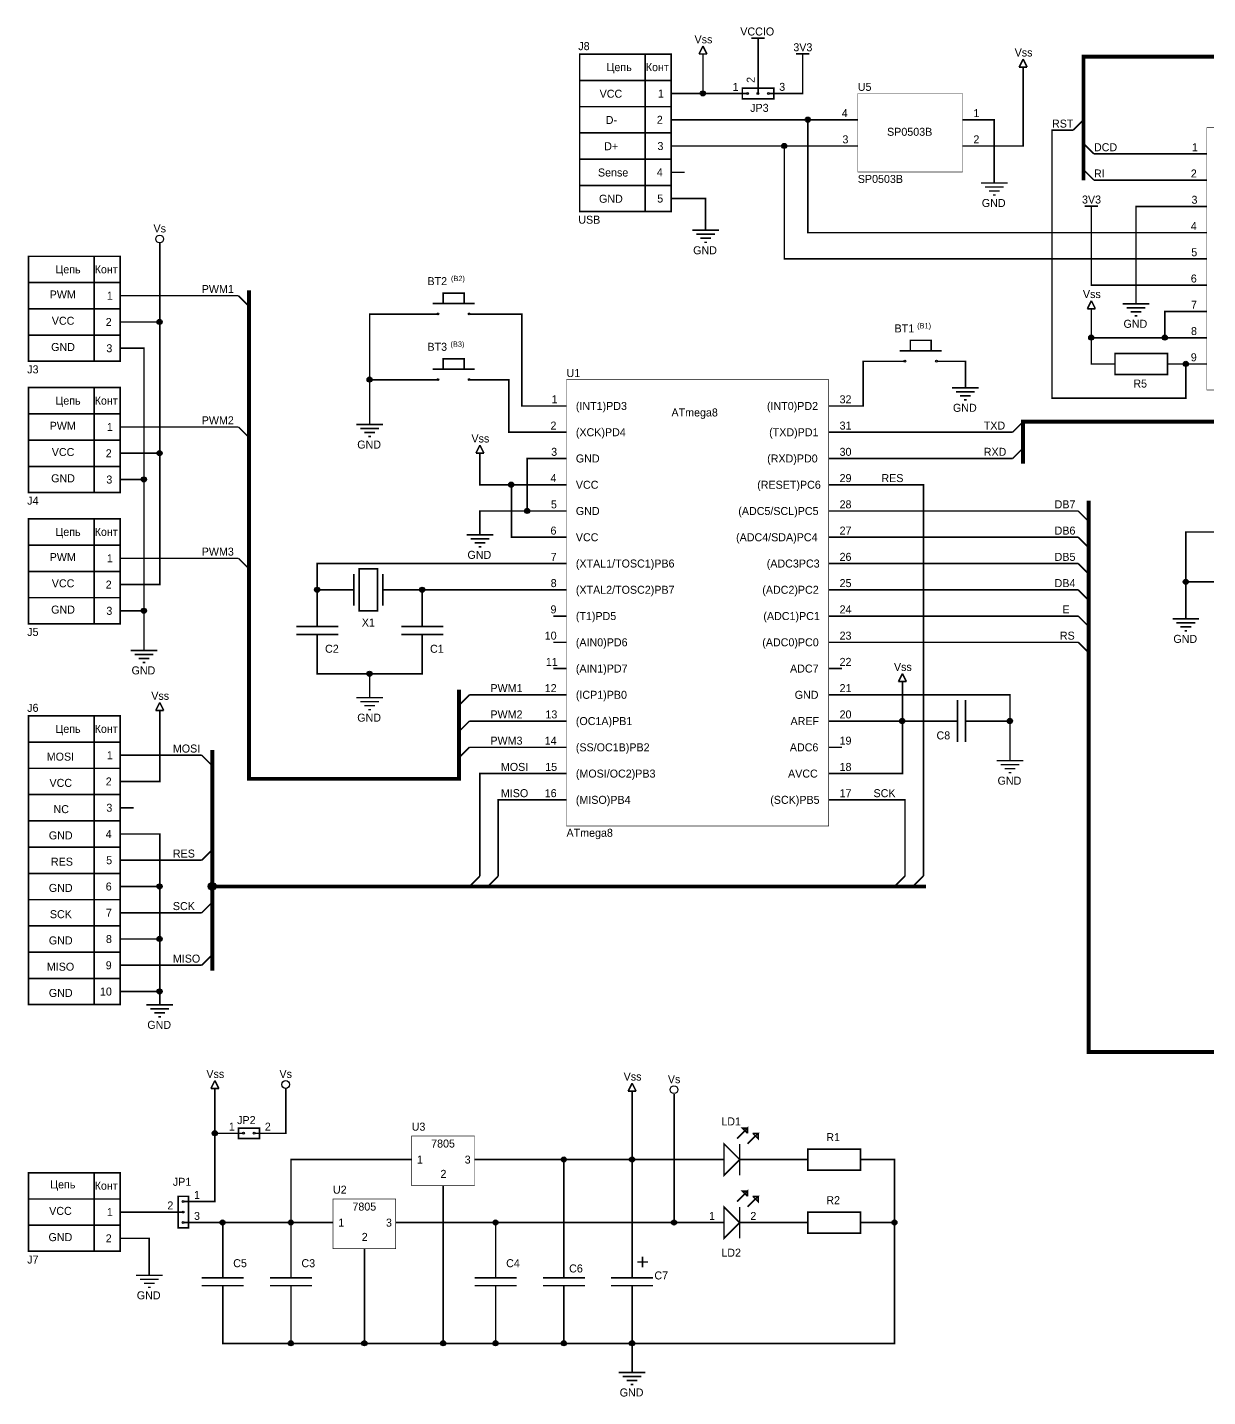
# Model space of a CAD drawing. Header units: millimetres. Extents: x 34 to 395, y 21 to 286.
# Drawn here: x 33.8 to 258.7, y 21.4 to 282.1 of the extents above; entities that cross this region are included whole.
import ezdxf

# ---------------------------------------------------------------- set-up
doc = ezdxf.new("R2010")
doc.units = ezdxf.units.MM
doc.layers.add('Sheet', color=255, linetype='Continuous')

msp = doc.modelspace()

# ---------------------------------------------------------------- linework, layer by layer
at = {"layer": 'Sheet'}
for points, const_width in [([(171.73, 280.04), (174.27, 280.04)], 0.3), ([(173, 277.5), (173, 280.04)], 0.3), ([(139, 277), (156.46, 277), (156.46, 247.04), (139, 247.04), (139, 277)], 0.3), ([(151.5, 277), (151.5, 247)], 0.3), ([(162.5, 278.54), (161.74, 277.02)], 0.3), ([(161.74, 277.02), (163.26, 277.02)], 0.3), ([(162.5, 278.54), (163.26, 277.02)], 0.3), ([(162.5, 276), (162.5, 277.02)], 0.3), ([(173, 277.5), (173, 273), (173, 273)], 0.3), ([(180.23, 277.04), (182.77, 277.04)], 0.3), ([(181.5, 274.5), (181.5, 277.04)], 0.3), ([(308.5, 276.5), (235, 276.5), (235, 253)], 0.749), ([(159, 269.5), (162.5, 269.5), (162.5, 276)], 0.3), ([(178.5, 269.5), (181.5, 269.5), (181.5, 274.5)], 0.3), ([(223.5, 276.04), (222.74, 274.52)], 0.3), ([(222.74, 274.52), (224.26, 274.52)], 0.3), ([(223.5, 276.04), (224.26, 274.52)], 0.3), ([(223.5, 273.5), (223.5, 274.52)], 0.3), ([(156.5, 272), (139, 272)], 0.3), ([(173, 269.5), (173, 273)], 0.3), ([(214.5, 259.5), (223.5, 259.5), (223.5, 273.5)], 0.3), ([(156.5, 269.5), (159, 269.5)], 0.3), ([(167.5, 269.5), (162.5, 269.5)], 0.3), ([(171, 269.5), (167.5, 269.5)], 0.3), ([(170, 269.5), (170, 270.5), (176, 270.5), (176, 268.5), (170, 268.5), (170, 269.5)], 0.3), ([(175, 269.5), (178.5, 269.5)], 0.3), ([(192, 269.5), (211.96, 269.5), (211.96, 254.54), (192, 254.54), (192, 269.5)], 0.0991), ([(156.5, 267), (139, 267)], 0.3), ([(156.5, 264.5), (159, 264.5)], 0.3), ([(159, 264.5), (182.5, 264.5), (189.5, 264.5), (189.5, 264.5)], 0.3), ([(182.5, 264.5), (182.5, 243), (256, 243)], 0.3), ([(192, 264.5), (189.5, 264.5)], 0.3), ([(212, 264.5), (214.5, 264.5)], 0.3), ([(214.5, 264.5), (218, 264.5), (218, 255)], 0.3), ([(233, 262.5), (235, 264.5)], 0.3), ([(156.5, 262), (139, 262)], 0.3), ([(233, 262.5), (233, 262.5), (229, 262.5), (229, 211.5), (254.5, 211.5), (254.5, 218)], 0.3), ([(258.5, 263), (290.96, 263), (290.96, 213.04), (258.5, 213.04), (258.5, 263)], 0.0991), ([(156.5, 259.5), (159, 259.5)], 0.3), ([(189.5, 259.5), (178, 259.5), (159, 259.5), (159, 259.5)], 0.3), ([(178, 259.5), (178, 238), (256, 238), (256, 238)], 0.3), ([(192, 259.5), (189.5, 259.5)], 0.3), ([(212, 259.5), (214.5, 259.5)], 0.3), ([(235, 260), (237, 258)], 0.3), ([(237, 258), (256, 258), (256, 258)], 0.3), ([(258.5, 258), (256, 258)], 0.3), ([(156.5, 257), (139, 257)], 0.3), ([(156.5, 254.5), (159, 254.5)], 0.3), ([(218, 255), (218, 252.46)], 0.3), ([(235, 255), (237, 253)], 0.3), ([(256, 253), (237, 253), (237, 253)], 0.3), ([(258.5, 253), (256, 253)], 0.3), ([(156.5, 252), (139, 252)], 0.3), ([(215.46, 252.46), (220.54, 252.46)], 0.3), ([(216.22, 251.7), (219.78, 251.7)], 0.3), ([(216.98, 250.94), (219.02, 250.94)], 0.3), ([(217.75, 250.17), (218.25, 250.17)], 0.3), ([(156.5, 249.5), (159, 249.5)], 0.3), ([(159, 249.5), (163, 249.5), (163, 246)], 0.3), ([(235.23, 248.04), (237.77, 248.04)], 0.3), ([(236.5, 245.5), (236.5, 248.04)], 0.3), ([(245, 232), (245, 248), (245, 248), (256, 248)], 0.3), ([(258.5, 248), (256, 248)], 0.3), ([(163, 246), (163, 243.46)], 0.3), ([(236.5, 245.5), (236.5, 233), (256, 233), (256, 233)], 0.3), ([(160.46, 243.46), (165.54, 243.46)], 0.3), ([(161.22, 242.7), (164.78, 242.7)], 0.3), ([(258.5, 243), (256, 243)], 0.3), ([(59, 240), (59, 241.02)], 0.3), ([(59, 240), (59, 226)], 0.3), ([(161.98, 241.94), (164.02, 241.94)], 0.3), ([(162.75, 241.17), (163.25, 241.17)], 0.3), ([(34, 238.5), (51.46, 238.5), (51.46, 218.54), (34, 218.54), (34, 238.5)], 0.3), ([(46.5, 238.5), (46.5, 218.5)], 0.3), ([(258.5, 238), (256, 238)], 0.3), ([(51.5, 233.5), (34, 233.5)], 0.3), ([(116, 156), (116, 139), (76, 139), (76, 232)], 0.749), ([(245, 232), (245, 229.46)], 0.3), ([(258.5, 233), (256, 233)], 0.3), ([(51.5, 231), (54, 231)], 0.3), ([(74, 231), (74, 231), (54, 231)], 0.3), ([(74, 231), (76, 229)], 0.3), ([(111, 229.5), (119, 229.5)], 0.3), ([(113, 229.5), (113, 231.5), (117, 231.5), (117, 229.5)], 0.3), ([(236.5, 230.04), (235.74, 228.52)], 0.3), ([(236.5, 230.04), (237.26, 228.52)], 0.3), ([(242.46, 229.46), (247.54, 229.46)], 0.3), ([(51.5, 228.5), (34, 228.5)], 0.3), ([(109, 227.5), (99, 227.5), (99, 215), (99, 209)], 0.3), ([(112, 227.5), (109, 227.5)], 0.3), ([(118, 227.5), (121, 227.5)], 0.3), ([(134, 210), (128, 210), (128, 227.5), (121, 227.5)], 0.3), ([(235.74, 228.52), (237.26, 228.52)], 0.3), ([(236.5, 227.5), (236.5, 228.52)], 0.3), ([(236.5, 227.5), (236.5, 223), (236.5, 218), (238.5, 218)], 0.3), ([(243.22, 228.7), (246.78, 228.7)], 0.3), ([(243.98, 227.94), (246.02, 227.94)], 0.3), ([(244.75, 227.17), (245.25, 227.17)], 0.3), ([(256, 223), (250.5, 223), (250.5, 228), (256, 228)], 0.3), ([(258.5, 228), (256, 228)], 0.3), ([(51.5, 226), (54, 226)], 0.3), ([(54, 226), (59, 226), (59, 201)], 0.3), ([(51.5, 223.5), (34, 223.5)], 0.3), ([(202, 220.5), (202, 222.5), (206, 222.5), (206, 220.5)], 0.3), ([(250.5, 223), (236.5, 223), (236.5, 223)], 0.3), ([(258.5, 223), (256, 223)], 0.3), ([(51.5, 221), (54, 221)], 0.3), ([(54, 221), (56, 221), (56, 196), (54, 196)], 0.3), ([(113, 217), (113, 219), (117, 219), (117, 217)], 0.3), ([(200, 220.5), (208, 220.5)], 0.3), ([(241, 216), (241, 220), (251, 220), (251, 216), (241, 216)], 0.3), ([(111, 217), (119, 217)], 0.3), ([(189, 210), (193, 210), (193, 210), (193, 218.5), (198, 218.5)], 0.3), ([(201, 218.5), (198, 218.5)], 0.3), ([(207, 218.5), (210, 218.5)], 0.3), ([(210, 218.5), (212.5, 218.5), (212.5, 216)], 0.3), ([(241, 218), (238.5, 218)], 0.3), ([(251, 218), (253.5, 218)], 0.3), ([(253.5, 218), (254.5, 218), (256, 218), (256, 218)], 0.3), ([(258.5, 218), (256, 218)], 0.3), ([(109, 215), (99, 215)], 0.3), ([(112, 215), (109, 215)], 0.3), ([(118, 215), (121, 215)], 0.3), ([(134, 205), (125.5, 205), (125.5, 215), (121, 215)], 0.3), ([(136.5, 215), (186.46, 215), (186.46, 130.04), (136.5, 130.04), (136.5, 215)], 0.0991), ([(212.5, 216), (212.5, 213.46)], 0.3), ([(34, 213.5), (51.46, 213.5), (51.46, 193.54), (34, 193.54), (34, 213.5)], 0.3), ([(46.5, 213.5), (46.5, 193.5)], 0.3), ([(209.96, 213.46), (215.04, 213.46)], 0.3), ([(210.72, 212.7), (214.28, 212.7)], 0.3), ([(211.48, 211.94), (213.52, 211.94)], 0.3), ([(212.25, 211.17), (212.75, 211.17)], 0.3), ([(51.5, 208.5), (34, 208.5)], 0.3), ([(99, 209), (99, 206.46)], 0.3), ([(136.5, 210), (134, 210)], 0.3), ([(186.5, 210), (189, 210)], 0.3), ([(51.5, 206), (54, 206)], 0.3), ([(54, 206), (74, 206), (74, 206)], 0.3), ([(74, 206), (76, 204)], 0.3), ([(96.46, 206.46), (101.54, 206.46)], 0.3), ([(221.5, 205), (223.5, 207)], 0.3), ([(308.5, 207), (223.5, 207), (223.5, 199)], 0.749), ([(51.5, 203.5), (34, 203.5)], 0.3), ([(97.22, 205.7), (100.78, 205.7)], 0.3), ([(97.98, 204.94), (100.02, 204.94)], 0.3), ([(98.75, 204.17), (99.25, 204.17)], 0.3), ([(136.5, 205), (134, 205)], 0.3), ([(186.5, 205), (189, 205)], 0.3), ([(189, 205), (221.5, 205), (221.5, 205)], 0.3), ([(51.5, 201), (54, 201)], 0.3), ([(54, 176), (59, 176), (59, 201), (54, 201)], 0.3), ([(120, 202.54), (119.24, 201.02)], 0.3), ([(119.24, 201.02), (120.76, 201.02)], 0.3), ([(120, 202.54), (120.76, 201.02)], 0.3), ([(120, 200), (120, 201.02)], 0.3), ([(221.5, 200), (223.5, 202)], 0.3), ([(51.5, 198.5), (34, 198.5)], 0.3), ([(120, 200), (120, 195), (126, 195)], 0.3), ([(134, 200), (129, 200), (129, 190), (134, 190)], 0.3), ([(136.5, 200), (134, 200)], 0.3), ([(186.5, 200), (189, 200)], 0.3), ([(189, 200), (221.5, 200), (221.5, 200)], 0.3), ([(51.5, 196), (54, 196)], 0.3), ([(54, 171), (56, 171), (56, 196)], 0.3), ([(134, 185), (126, 185), (126, 195), (134, 195)], 0.3), ([(136.5, 195), (134, 195)], 0.3), ([(186.5, 195), (189, 195)], 0.3), ([(204.5, 120.5), (204.5, 120.5), (204.5, 195), (204.5, 195), (189, 195)], 0.3), ([(343, 139.5), (343, 139.5), (343, 107), (343, 107), (343, 87), (343, 87), (236, 87), (236, 192)], 0.749), ([(34, 188.5), (51.46, 188.5), (51.46, 168.54), (34, 168.54), (34, 188.5)], 0.3), ([(46.5, 188.5), (46.5, 168.5)], 0.3), ([(120, 188), (120, 190), (129, 190)], 0.3), ([(120, 188), (120, 185.46)], 0.3), ([(136.5, 190), (134, 190)], 0.3), ([(186.5, 190), (189, 190)], 0.3), ([(234, 190), (234, 190), (189, 190)], 0.3), ([(234, 190), (236, 188)], 0.3), ([(117.46, 185.46), (122.54, 185.46)], 0.3), ([(136.5, 185), (134, 185)], 0.3), ([(186.5, 185), (189, 185)], 0.3), ([(189, 185), (234, 185), (234, 185)], 0.3), ([(234, 185), (236, 183)], 0.3), ([(261.5, 176.5), (254.5, 176.5), (254.5, 186), (270, 186)], 0.3), ([(51.5, 183.5), (34, 183.5)], 0.3), ([(118.22, 184.7), (121.78, 184.7)], 0.3), ([(118.98, 183.94), (121.02, 183.94)], 0.3), ([(119.75, 183.17), (120.25, 183.17)], 0.3), ([(51.5, 181), (54, 181)], 0.3), ([(54, 181), (68, 181), (68, 181), (74, 181), (74, 181)], 0.3), ([(74, 181), (76, 179)], 0.3), ([(134, 180), (89, 180), (89, 175), (93.5, 175)], 0.3), ([(136.5, 180), (134, 180)], 0.3), ([(186.5, 180), (189, 180)], 0.3), ([(189, 180), (234, 180), (234, 180)], 0.3), ([(234, 180), (236, 178)], 0.3), ([(51.5, 178.5), (34, 178.5)], 0.3), ([(96, 175), (96, 178), (96, 172)], 0.3), ([(97, 179), (97, 171), (100.5, 171), (100.5, 179), (97, 179)], 0.3), ([(101.5, 178), (101.5, 172)], 0.3), ([(51.5, 176), (54, 176)], 0.3), ([(89, 171), (89, 175)], 0.3), ([(96, 175), (93.5, 175)], 0.3), ([(101.5, 175), (104, 175)], 0.3), ([(104, 175), (109, 175), (134, 175)], 0.3), ([(109, 171), (109, 175)], 0.3), ([(136.5, 175), (134, 175)], 0.3), ([(186.5, 175), (189, 175)], 0.3), ([(234, 175), (234, 175), (189, 175)], 0.3), ([(234, 175), (236, 173)], 0.3), ([(254.5, 172), (254.5, 176.5)], 0.3), ([(51.5, 173.5), (34, 173.5)], 0.3), ([(254.5, 172), (254.5, 169.46)], 0.3), ([(51.5, 171), (54, 171)], 0.3), ([(56, 166), (56, 171)], 0.3), ([(89, 168), (89, 171)], 0.3), ([(109, 168), (109, 171)], 0.3), ([(136.5, 170), (134, 170)], 0.3), ([(186.5, 170), (189, 170)], 0.3), ([(189, 170), (234, 170), (234, 170)], 0.3), ([(234, 170), (236, 168)], 0.3), ([(251.96, 169.46), (257.04, 169.46)], 0.3), ([(93, 168), (85, 168)], 0.3), ([(89, 168), (89, 168.5)], 0.3), ([(113, 168), (105, 168)], 0.3), ([(109, 168), (109, 168.5)], 0.3), ([(252.72, 168.7), (256.28, 168.7)], 0.3), ([(253.48, 167.94), (255.52, 167.94)], 0.3), ([(254.25, 167.17), (254.75, 167.17)], 0.3), ([(56, 166), (56, 163.46)], 0.3), ([(85, 166.5), (93, 166.5)], 0.3), ([(89, 166.5), (89, 163.5)], 0.3), ([(105, 166.5), (113, 166.5)], 0.3), ([(109, 166.5), (109, 163.5)], 0.3), ([(136.5, 165), (134, 165)], 0.3), ([(186.5, 165), (189, 165)], 0.3), ([(189, 165), (234, 165), (234, 165)], 0.3), ([(234, 165), (236, 163)], 0.3), ([(53.46, 163.46), (58.54, 163.46)], 0.3), ([(54.22, 162.7), (57.78, 162.7)], 0.3), ([(54.98, 161.94), (57.02, 161.94)], 0.3), ([(89, 163.5), (89, 159), (99, 159), (109, 159), (109, 163.5)], 0.3), ([(55.75, 161.17), (56.25, 161.17)], 0.3), ([(99, 157), (99, 159)], 0.3), ([(136.5, 160), (134, 160)], 0.3), ([(186.5, 160), (189, 160)], 0.3), ([(200.5, 159.04), (199.74, 157.52)], 0.3), ([(200.5, 159.04), (201.26, 157.52)], 0.3), ([(99, 157), (99, 154.46)], 0.3), ([(199.74, 157.52), (201.26, 157.52)], 0.3), ([(200.5, 156.5), (200.5, 157.52)], 0.3), ([(200.5, 156.5), (200.5, 150)], 0.3), ([(96.46, 154.46), (101.54, 154.46)], 0.3), ([(97.22, 153.7), (100.78, 153.7)], 0.3), ([(116, 153), (118, 155)], 0.3), ([(118, 155), (118, 155), (134, 155)], 0.3), ([(136.5, 155), (134, 155)], 0.3), ([(186.5, 155), (189, 155)], 0.3), ([(221, 150), (221, 155), (189, 155)], 0.3), ([(211, 154), (211, 146)], 0.3), ([(212.5, 146), (212.5, 154)], 0.3), ([(59, 153.54), (58.24, 152.02)], 0.3), ([(58.24, 152.02), (59.76, 152.02)], 0.3), ([(59, 153.54), (59.76, 152.02)], 0.3), ([(59, 151), (59, 152.02)], 0.3), ([(97.98, 152.94), (100.02, 152.94)], 0.3), ([(98.75, 152.17), (99.25, 152.17)], 0.3), ([(34, 151), (51.46, 151), (51.46, 96.04), (34, 96.04), (34, 151)], 0.3), ([(46.5, 151), (46.5, 96)], 0.3), ([(54, 138.5), (59, 138.5), (59, 151)], 0.3), ([(116, 148), (118, 150)], 0.3), ([(118, 150), (118, 150), (134, 150)], 0.3), ([(136.5, 150), (134, 150)], 0.3), ([(186.5, 150), (189, 150)], 0.3), ([(189, 140), (200.5, 140), (200.5, 150)], 0.3), ([(189, 150), (196.5, 150), (196.5, 150), (200.5, 150), (208, 150)], 0.3), ([(211, 150), (208, 150)], 0.3), ([(212.5, 150), (215.5, 150)], 0.3), ([(212.5, 150), (213, 150)], 0.3), ([(215.5, 150), (221, 150), (221, 145)], 0.3), ([(51.5, 146), (34, 146)], 0.3), ([(51.5, 143.5), (54, 143.5)], 0.3), ([(54, 143.5), (67, 143.5), (67, 143.5)], 0.3), ([(67, 143.5), (69, 141.5)], 0.3), ([(69, 102.5), (69, 118.5), (69, 144.5)], 0.749), ([(116, 143), (118, 145)], 0.3), ([(118, 145), (118, 145), (134, 145)], 0.3), ([(136.5, 145), (134, 145)], 0.3), ([(186.5, 145), (189, 145)], 0.3), ([(221, 145), (221, 142.46)], 0.3), ([(51.5, 141), (34, 141)], 0.3), ([(218.46, 142.46), (223.54, 142.46)], 0.3), ([(219.22, 141.7), (222.78, 141.7)], 0.3), ([(219.98, 140.94), (222.02, 140.94)], 0.3), ([(51.5, 138.5), (54, 138.5)], 0.3), ([(120, 120.5), (120, 120.5), (120, 140), (120, 140), (134, 140)], 0.3), ([(136.5, 140), (134, 140)], 0.3), ([(186.5, 140), (189, 140)], 0.3), ([(220.75, 140.17), (221.25, 140.17)], 0.3), ([(51.5, 136), (34, 136)], 0.3), ([(51.5, 133.5), (54, 133.5)], 0.3), ([(123.5, 120.5), (123.5, 135), (134, 135), (134, 135)], 0.3), ([(136.5, 135), (134, 135)], 0.3), ([(186.5, 135), (189, 135)], 0.3), ([(189, 135), (201, 135), (201, 120.5)], 0.3), ([(51.5, 131), (34, 131)], 0.3), ([(51.5, 128.5), (54, 128.5)], 0.3), ([(54, 128.5), (59, 128.5), (59, 118.5), (54, 118.5)], 0.3), ([(51.5, 126), (34, 126)], 0.3), ([(67, 123.5), (69, 125.5)], 0.3), ([(51.5, 123.5), (54, 123.5)], 0.3), ([(54, 123.5), (67, 123.5), (67, 123.5)], 0.3), ([(51.5, 121), (34, 121)], 0.3), ([(118, 118.5), (120, 120.5)], 0.3), ([(121.5, 118.5), (123.5, 120.5)], 0.3), ([(199, 118.5), (201, 120.5)], 0.3), ([(202.5, 118.5), (204.5, 120.5)], 0.3), ([(51.5, 118.5), (54, 118.5)], 0.3), ([(54, 108.5), (59, 108.5), (59, 118.5)], 0.3), ([(69, 118.5), (205, 118.5)], 0.749), ([(51.5, 116), (34, 116)], 0.3), ([(67, 113.5), (69, 115.5)], 0.3), ([(51.5, 113.5), (54, 113.5)], 0.3), ([(54, 113.5), (67, 113.5), (67, 113.5)], 0.3), ([(51.5, 111), (34, 111)], 0.3), ([(51.5, 108.5), (54, 108.5)], 0.3), ([(54, 98.5), (59, 98.5), (59, 108.5)], 0.3), ([(51.5, 106), (34, 106)], 0.3), ([(67, 103.5), (69, 105.5)], 0.3), ([(51.5, 103.5), (54, 103.5)], 0.3), ([(54, 103.5), (67, 103.5), (67, 103.5)], 0.3), ([(51.5, 101), (34, 101)], 0.3), ([(51.5, 98.5), (54, 98.5)], 0.3), ([(59, 98.5), (59, 95.96)], 0.3), ([(56.46, 95.96), (61.54, 95.96)], 0.3), ([(57.22, 95.2), (60.78, 95.2)], 0.3), ([(57.98, 94.44), (60.02, 94.44)], 0.3), ([(58.75, 93.67), (59.25, 93.67)], 0.3), ([(69.5, 81.54), (68.74, 80.02)], 0.3), ([(69.5, 81.54), (70.26, 80.02)], 0.3), ([(149, 81.04), (148.24, 79.52)], 0.3), ([(149, 81.04), (149.76, 79.52)], 0.3), ([(67, 58.5), (69.5, 58.5), (69.5, 71.5), (69.5, 79)], 0.3), ([(68.74, 80.02), (70.26, 80.02)], 0.3), ([(69.5, 79), (69.5, 80.02)], 0.3), ([(80.5, 71.5), (83, 71.5), (83, 79)], 0.3), ([(83, 79), (83, 80.02)], 0.3), ([(148.24, 79.52), (149.76, 79.52)], 0.3), ([(149, 78.5), (149, 79.52)], 0.3), ([(149, 66.5), (149, 78.5)], 0.3), ([(157, 78), (157, 79.02)], 0.3), ([(157, 78), (157, 54.5), (158, 54.5)], 0.3), ([(71.5, 71.5), (69.5, 71.5)], 0.3), ([(75, 71.5), (71.5, 71.5)], 0.3), ([(74, 71.5), (74, 72.5), (78, 72.5), (78, 70.5), (74, 70.5), (74, 71.5)], 0.3), ([(77, 71.5), (80.5, 71.5)], 0.3), ([(107, 71), (118.96, 71), (118.96, 61.54), (107, 61.54), (107, 71)], 0.0991), ([(169, 70.5), (171, 72.5), (171, 71.5)], 0.3), ([(171, 72.5), (170, 72.5), (171, 71.5)], 0.3), ([(171, 69.5), (173, 71.5), (172, 71.5)], 0.3), ([(173, 71.5), (173, 70.5), (172, 71.5)], 0.3), ([(166.5, 69.5), (166.5, 63.5), (169.5, 66.5), (166.5, 69.5)], 0.3), ([(169.5, 69.5), (169.5, 63.5)], 0.3), ([(182.5, 64.5), (182.5, 68.5), (192.5, 68.5), (192.5, 64.5), (182.5, 64.5)], 0.3), ([(104, 66.5), (84, 66.5), (84, 54.5)], 0.3), ([(107, 66.5), (104, 66.5)], 0.3), ([(119, 66.5), (122, 66.5)], 0.3), ([(122, 66.5), (136, 66.5), (136, 66.5), (136, 47)], 0.3), ([(164, 66.5), (149, 66.5), (136, 66.5), (136, 66.5)], 0.3), ([(149, 47), (149, 66.5)], 0.3), ([(166.5, 66.5), (164, 66.5)], 0.3), ([(169.5, 66.5), (172, 66.5)], 0.3), ([(172, 66.5), (180, 66.5), (180, 66.5)], 0.3), ([(182.5, 66.5), (180, 66.5)], 0.3), ([(192.5, 66.5), (195, 66.5)], 0.3), ([(195, 66.5), (199, 66.5), (199, 54.5), (195, 54.5)], 0.3), ([(34, 64), (51.46, 64), (51.46, 49.04), (34, 49.04), (34, 64)], 0.3), ([(46.5, 64), (46.5, 49)], 0.3), ([(113, 61.5), (113, 58.5)], 0.3), ([(169, 58.5), (171, 60.5), (171, 59.5)], 0.3), ([(171, 60.5), (170, 60.5), (171, 59.5)], 0.3), ([(51.5, 59), (34, 59)], 0.3), ([(63.5, 59.5), (62.5, 59.5), (62.5, 53.5), (64.5, 53.5), (64.5, 59.5), (63.5, 59.5)], 0.3), ([(63.5, 58.5), (67, 58.5)], 0.3), ([(113, 58.5), (113, 31.5), (98, 31.5), (84, 31.5), (84, 39.5)], 0.3), ([(92, 59), (103.96, 59), (103.96, 49.54), (92, 49.54), (92, 59)], 0.0991), ([(166.5, 57.5), (166.5, 51.5), (169.5, 54.5), (166.5, 57.5)], 0.3), ([(169.5, 57.5), (169.5, 51.5)], 0.3), ([(171, 57.5), (173, 59.5), (172, 59.5)], 0.3), ([(173, 59.5), (173, 58.5), (172, 59.5)], 0.3), ([(51.5, 56.5), (54, 56.5)], 0.3), ([(54, 56.5), (60, 56.5)], 0.3), ([(63.5, 56.5), (60, 56.5)], 0.3), ([(182.5, 52.5), (182.5, 56.5), (192.5, 56.5), (192.5, 52.5), (182.5, 52.5)], 0.3), ([(51.5, 54), (34, 54)], 0.3), ([(63.5, 54.5), (67, 54.5)], 0.3), ([(67, 54.5), (71, 54.5)], 0.3), ([(71, 47), (71, 54.5)], 0.3), ([(71, 54.5), (71, 54.5), (84, 54.5)], 0.3), ([(89, 54.5), (84, 54.5), (84, 47)], 0.3), ([(92, 54.5), (89, 54.5)], 0.3), ([(104, 54.5), (107, 54.5)], 0.3), ([(107, 54.5), (123, 54.5), (123, 47)], 0.3), ([(123, 54.5), (157, 54.5), (157, 54.5)], 0.3), ([(136, 31.5), (149, 31.5), (151, 31.5), (151, 31.5), (199, 31.5), (199, 54.5)], 0.3), ([(158, 54.5), (164, 54.5)], 0.3), ([(166.5, 54.5), (164, 54.5)], 0.3), ([(169.5, 54.5), (172, 54.5)], 0.3), ([(172, 54.5), (180, 54.5)], 0.3), ([(182.5, 54.5), (180, 54.5)], 0.3), ([(192.5, 54.5), (195, 54.5)], 0.3), ([(51.5, 51.5), (54, 51.5)], 0.3), ([(54, 51.5), (57, 51.5), (57, 47)], 0.3), ([(98, 49.5), (98, 46.5)], 0.3), ([(57, 47), (57, 44.46)], 0.3), ([(71, 44), (71, 47)], 0.3), ([(84, 44), (84, 47)], 0.3), ([(123, 44), (123, 47)], 0.3), ([(136, 44), (136, 47)], 0.3), ([(149, 44), (149, 47)], 0.3), ([(152, 47), (150, 47)], 0.3), ([(151, 46), (151, 48)], 0.3), ([(54.46, 44.46), (59.54, 44.46)], 0.3), ([(71, 44), (71, 44.5)], 0.3), ([(84, 44), (84, 44.5)], 0.3), ([(98, 46.5), (98, 31.5)], 0.3), ([(123, 44), (123, 44.5)], 0.3), ([(136, 44), (136, 44.5)], 0.3), ([(55.22, 43.7), (58.78, 43.7)], 0.3), ([(55.98, 42.94), (58.02, 42.94)], 0.3), ([(56.75, 42.17), (57.25, 42.17)], 0.3), ([(75, 44), (67, 44)], 0.3), ([(67, 42.5), (75, 42.5)], 0.3), ([(71, 42.5), (71, 39.5)], 0.3), ([(88, 44), (80, 44)], 0.3), ([(80, 42.5), (88, 42.5)], 0.3), ([(84, 42.5), (84, 39.5)], 0.3), ([(127, 44), (119, 44)], 0.3), ([(119, 42.5), (127, 42.5)], 0.3), ([(123, 42.5), (123, 39.5)], 0.3), ([(140, 44), (132, 44)], 0.3), ([(132, 42.5), (140, 42.5)], 0.3), ([(136, 42.5), (136, 39.5)], 0.3), ([(153, 44), (145, 44)], 0.3), ([(145, 42.5), (153, 42.5)], 0.3), ([(149, 42.5), (149, 39.5)], 0.3), ([(149, 42.5), (149, 42)], 0.3), ([(71, 39.5), (71, 31.5), (84, 31.5)], 0.3), ([(123, 39.5), (123, 31.5), (113, 31.5)], 0.3), ([(136, 39.5), (136, 31.5), (123, 31.5)], 0.3), ([(149, 39.5), (149, 31.5)], 0.3), ([(149, 28.5), (149, 31.5)], 0.3), ([(146.46, 25.96), (151.54, 25.96)], 0.3), ([(149, 28.5), (149, 25.96)], 0.3), ([(147.22, 25.2), (150.78, 25.2)], 0.3), ([(147.98, 24.44), (150.02, 24.44)], 0.3), ([(148.75, 23.67), (149.25, 23.67)], 0.3)]:
    msp.add_lwpolyline(points, dxfattribs=dict(at, const_width=const_width))
for points, const_width in [([(162.25, 269.5, 1), (162.75, 269.5, 1)], 0.508), ([(182.25, 264.5, 1), (182.75, 264.5, 1)], 0.508), ([(177.75, 259.5, 1), (178.25, 259.5, 1)], 0.508), ([(58.75, 226, 1), (59.25, 226, 1)], 0.508), ([(236.25, 223, 1), (236.75, 223, 1)], 0.508), ([(250.25, 223, 1), (250.75, 223, 1)], 0.508), ([(254.25, 218, 1), (254.75, 218, 1)], 0.508), ([(98.75, 215, 1), (99.25, 215, 1)], 0.508), ([(58.75, 201, 1), (59.25, 201, 1)], 0.508), ([(55.75, 196, 1), (56.25, 196, 1)], 0.508), ([(125.75, 195, 1), (126.25, 195, 1)], 0.508), ([(128.75, 190, 1), (129.25, 190, 1)], 0.508), ([(88.75, 175, 1), (89.25, 175, 1)], 0.508), ([(108.75, 175, 1), (109.25, 175, 1)], 0.508), ([(254.25, 176.5, 1), (254.75, 176.5, 1)], 0.508), ([(55.75, 171, 1), (56.25, 171, 1)], 0.508), ([(98.75, 159, 1), (99.25, 159, 1)], 0.508), ([(200.25, 150, 1), (200.75, 150, 1)], 0.508), ([(220.75, 150, 1), (221.25, 150, 1)], 0.508), ([(58.75, 118.5, 1), (59.25, 118.5, 1)], 0.508), ([(68.62, 118.5, 1), (69.38, 118.5, 1)], 0.762), ([(58.75, 108.5, 1), (59.25, 108.5, 1)], 0.508), ([(58.75, 98.5, 1), (59.25, 98.5, 1)], 0.508), ([(69.25, 71.5, 1), (69.75, 71.5, 1)], 0.508), ([(135.75, 66.5, 1), (136.25, 66.5, 1)], 0.508), ([(148.75, 66.5, 1), (149.25, 66.5, 1)], 0.508), ([(70.75, 54.5, 1), (71.25, 54.5, 1)], 0.508), ([(83.75, 54.5, 1), (84.25, 54.5, 1)], 0.508), ([(122.75, 54.5, 1), (123.25, 54.5, 1)], 0.508), ([(156.75, 54.5, 1), (157.25, 54.5, 1)], 0.508), ([(198.75, 54.5, 1), (199.25, 54.5, 1)], 0.508), ([(83.75, 31.5, 1), (84.25, 31.5, 1)], 0.508), ([(97.75, 31.5, 1), (98.25, 31.5, 1)], 0.508), ([(112.75, 31.5, 1), (113.25, 31.5, 1)], 0.508), ([(122.75, 31.5, 1), (123.25, 31.5, 1)], 0.508), ([(135.75, 31.5, 1), (136.25, 31.5, 1)], 0.508), ([(148.75, 31.5, 1), (149.25, 31.5, 1)], 0.508)]:
    msp.add_lwpolyline(points, format="xyb", close=True, dxfattribs=dict(at, const_width=const_width))
for centre, major_axis, ratio in [((162.48, 269.52), (0, 0.487), 0.999906), ((162.48, 269.52), (0, 0.487), 0.999906), ((162.48, 269.52), (0, 0.487), 0.999906), ((162.48, 269.52), (0, 0.487), 0.999906), ((170.98, 269.52), (0, 0.179), 0.999886), ((172.98, 269.52), (0, 0.179), 0.999886), ((174.98, 269.52), (0, 0.179), 0.999915), ((182.48, 264.52), (0, 0.487), 0.999896), ((182.48, 264.52), (0, 0.487), 0.999896), ((182.48, 264.52), (0, 0.487), 0.999896), ((182.48, 264.52), (0, 0.487), 0.999896), ((177.98, 259.52), (0, 0.487), 0.999906), ((177.98, 259.52), (0, 0.487), 0.999906), ((177.98, 259.52), (0, 0.487), 0.999906), ((177.98, 259.52), (0, 0.487), 0.999906), ((58.98, 241.8), (0, 0.741), 0.999901), ((111.98, 227.52), (0, 0.18), 0.999887), ((117.98, 227.52), (0, 0.18), 0.992532), ((58.98, 226.02), (0, 0.487), 0.999901), ((58.98, 226.02), (0, 0.487), 0.999901), ((58.98, 226.02), (0, 0.487), 0.999901), ((58.98, 226.02), (0, 0.487), 0.999901), ((236.48, 223.02), (0, 0.487), 0.999896), ((236.48, 223.02), (0, 0.487), 0.999896), ((236.48, 223.02), (0, 0.487), 0.999896), ((236.48, 223.02), (0, 0.487), 0.999896), ((250.48, 223.02), (0, 0.487), 0.999917), ((250.48, 223.02), (0, 0.487), 0.999917), ((250.48, 223.02), (0, 0.487), 0.999917), ((250.48, 223.02), (0, 0.487), 0.999917), ((200.98, 218.52), (0, 0.179), 0.9999), ((206.98, 218.52), (0, 0.179), 0.999929), ((254.48, 218.02), (0, 0.487), 0.999896), ((254.48, 218.02), (0, 0.487), 0.999896), ((254.48, 218.02), (0, 0.487), 0.999896), ((254.48, 218.02), (0, 0.487), 0.999896), ((98.98, 215.02), (0, 0.487), 0.999901), ((98.98, 215.02), (0, 0.487), 0.999901), ((98.98, 215.02), (0, 0.487), 0.999901), ((98.98, 215.02), (0, 0.487), 0.999901), ((111.98, 215.02), (0, 0.18), 0.999901), ((117.98, 215.02), (0, 0.18), 0.992546), ((58.98, 201.02), (0, 0.487), 0.999901), ((58.98, 201.02), (0, 0.487), 0.999901), ((58.98, 201.02), (0, 0.487), 0.999901), ((58.98, 201.02), (0, 0.487), 0.999901), ((55.98, 196.02), (0, 0.487), 0.999896), ((55.98, 196.02), (0, 0.487), 0.999896), ((55.98, 196.02), (0, 0.487), 0.999896), ((55.98, 196.02), (0, 0.487), 0.999896), ((125.98, 195.02), (0, 0.487), 0.999906), ((125.98, 195.02), (0, 0.487), 0.999906), ((125.98, 195.02), (0, 0.487), 0.999906), ((125.98, 195.02), (0, 0.487), 0.999906), ((128.98, 190.02), (0, 0.487), 0.999896), ((128.98, 190.02), (0, 0.487), 0.999896), ((128.98, 190.02), (0, 0.487), 0.999896), ((128.98, 190.02), (0, 0.487), 0.999896), ((88.98, 175.02), (0, 0.487), 0.999901), ((88.98, 175.02), (0, 0.487), 0.999901), ((88.98, 175.02), (0, 0.487), 0.999901), ((88.98, 175.02), (0, 0.487), 0.999901), ((108.98, 175.02), (0, 0.487), 0.999896), ((108.98, 175.02), (0, 0.487), 0.999896), ((108.98, 175.02), (0, 0.487), 0.999896), ((108.98, 175.02), (0, 0.487), 0.999896), ((254.48, 176.52), (0, 0.487), 0.999896), ((254.48, 176.52), (0, 0.487), 0.999896), ((254.48, 176.52), (0, 0.487), 0.999896), ((254.48, 176.52), (0, 0.487), 0.999896), ((55.98, 171.02), (0, 0.487), 0.999896), ((55.98, 171.02), (0, 0.487), 0.999896), ((55.98, 171.02), (0, 0.487), 0.999896), ((55.98, 171.02), (0, 0.487), 0.999896), ((98.98, 159.02), (0, 0.487), 0.999901), ((98.98, 159.02), (0, 0.487), 0.999901), ((98.98, 159.02), (0, 0.487), 0.999901), ((98.98, 159.02), (0, 0.487), 0.999901), ((200.48, 150.02), (0, 0.487), 0.999906), ((200.48, 150.02), (0, 0.487), 0.999906), ((200.48, 150.02), (0, 0.487), 0.999906), ((200.48, 150.02), (0, 0.487), 0.999906), ((200.48, 150.02), (0, 0.487), 0.999906), ((200.48, 150.02), (0, 0.487), 0.999906), ((220.98, 150.02), (0, 0.487), 0.999896), ((220.98, 150.02), (0, 0.487), 0.999896), ((220.98, 150.02), (0, 0.487), 0.999896), ((220.98, 150.02), (0, 0.487), 0.999896), ((58.98, 118.52), (0, 0.487), 0.999901), ((58.98, 118.52), (0, 0.487), 0.999901), ((58.98, 118.52), (0, 0.487), 0.999901), ((58.98, 118.52), (0, 0.487), 0.999901), ((68.98, 118.52), (0.742, 0), 0.998316), ((68.98, 118.52), (0.742, 0), 0.998316), ((68.98, 118.52), (0.742, 0), 0.998316), ((68.98, 118.52), (0.742, 0), 0.998316), ((58.98, 108.52), (0, 0.487), 0.999901), ((58.98, 108.52), (0, 0.487), 0.999901), ((58.98, 108.52), (0, 0.487), 0.999901), ((58.98, 108.52), (0, 0.487), 0.999901), ((58.98, 98.52), (0, 0.487), 0.999901), ((58.98, 98.52), (0, 0.487), 0.999901), ((58.98, 98.52), (0, 0.487), 0.999901), ((58.98, 98.52), (0, 0.487), 0.999901), ((82.98, 80.8), (0, 0.741), 0.999897), ((156.98, 79.8), (0, 0.741), 0.99989), ((69.48, 71.52), (0, 0.487), 0.999901), ((69.48, 71.52), (0, 0.487), 0.999901), ((69.48, 71.52), (0, 0.487), 0.999901), ((69.48, 71.52), (0, 0.487), 0.999901), ((74.98, 71.52), (0, 0.179), 0.999915), ((76.98, 71.52), (0, 0.179), 0.999915), ((135.98, 66.52), (0, 0.487), 0.999906), ((135.98, 66.52), (0, 0.487), 0.999906), ((135.98, 66.52), (0, 0.487), 0.999906), ((135.98, 66.52), (0, 0.487), 0.999906), ((148.98, 66.52), (0, 0.487), 0.999906), ((148.98, 66.52), (0, 0.487), 0.999906), ((148.98, 66.52), (0, 0.487), 0.999906), ((148.98, 66.52), (0, 0.487), 0.999906), ((148.98, 66.52), (0, 0.487), 0.999906), ((148.98, 66.52), (0, 0.487), 0.999906), ((63.48, 58.52), (0, 0.179), 0.999915), ((63.48, 56.52), (0, 0.179), 0.999858), ((70.98, 54.52), (0, 0.487), 0.999896), ((70.98, 54.52), (0, 0.487), 0.999896), ((70.98, 54.52), (0, 0.487), 0.999896), ((70.98, 54.52), (0, 0.487), 0.999896), ((70.98, 54.52), (0, 0.487), 0.999896), ((70.98, 54.52), (0, 0.487), 0.999896), ((83.98, 54.52), (0, 0.487), 0.999901), ((83.98, 54.52), (0, 0.487), 0.999901), ((83.98, 54.52), (0, 0.487), 0.999901), ((83.98, 54.52), (0, 0.487), 0.999901), ((83.98, 54.52), (0, 0.487), 0.999901), ((83.98, 54.52), (0, 0.487), 0.999901), ((122.98, 54.52), (0, 0.487), 0.999896), ((122.98, 54.52), (0, 0.487), 0.999896), ((122.98, 54.52), (0, 0.487), 0.999896), ((122.98, 54.52), (0, 0.487), 0.999896), ((156.98, 54.52), (0, 0.487), 0.999896), ((156.98, 54.52), (0, 0.487), 0.999896), ((156.98, 54.52), (0, 0.487), 0.999896), ((156.98, 54.52), (0, 0.487), 0.999896), ((198.98, 54.52), (0, 0.487), 0.999896), ((198.98, 54.52), (0, 0.487), 0.999896), ((198.98, 54.52), (0, 0.487), 0.999896), ((198.98, 54.52), (0, 0.487), 0.999896), ((63.48, 54.52), (0, 0.18), 0.992518), ((83.98, 31.52), (0, 0.487), 0.999901), ((83.98, 31.52), (0, 0.487), 0.999901), ((83.98, 31.52), (0, 0.487), 0.999901), ((83.98, 31.52), (0, 0.487), 0.999901), ((97.98, 31.52), (0, 0.487), 0.999901), ((97.98, 31.52), (0, 0.487), 0.999901), ((97.98, 31.52), (0, 0.487), 0.999901), ((97.98, 31.52), (0, 0.487), 0.999901), ((112.98, 31.52), (0, 0.487), 0.999901), ((112.98, 31.52), (0, 0.487), 0.999901), ((112.98, 31.52), (0, 0.487), 0.999901), ((112.98, 31.52), (0, 0.487), 0.999901), ((122.98, 31.52), (0, 0.487), 0.999896), ((122.98, 31.52), (0, 0.487), 0.999896), ((122.98, 31.52), (0, 0.487), 0.999896), ((122.98, 31.52), (0, 0.487), 0.999896), ((135.98, 31.52), (0, 0.487), 0.999906), ((135.98, 31.52), (0, 0.487), 0.999906), ((135.98, 31.52), (0, 0.487), 0.999906), ((135.98, 31.52), (0, 0.487), 0.999906), ((148.98, 31.52), (0, 0.487), 0.999906), ((148.98, 31.52), (0, 0.487), 0.999906), ((148.98, 31.52), (0, 0.487), 0.999906), ((148.98, 31.52), (0, 0.487), 0.999906), ((148.98, 31.52), (0, 0.487), 0.999906), ((148.98, 31.52), (0, 0.487), 0.999906)]:
    msp.add_ellipse(centre, major_axis=major_axis, ratio=ratio, dxfattribs=at)

# ---------------------------------------------------------------- texts
for s, height, p in [('VCCIO', 1.524, (169.61, 280.55)), ('J8', 1.524, (138.75, 277.76)), ('Vss', 1.524, (160.89, 279.05)), ('3V3', 1.524, (179.72, 277.55)), ('Vss', 1.524, (221.89, 276.55)), ('Цепь', 1.524, (144.12, 273.76)), ('Конт', 1.524, (151.61, 273.76)), ('1', 1.52, (168.16, 270.01)), ('3', 1.52, (177.03, 270.01)), ('U5', 1.524, (192, 270.01)), ('VCC', 1.524, (142.81, 268.7)), ('1', 1.52, (153.92, 268.74)), ('JP3', 1.524, (171.5, 266.01)), ('4', 1.52, (188.95, 265.01)), ('1', 1.52, (214.03, 265.01)), ('D-', 1.524, (143.97, 263.7)), ('2', 1.52, (153.71, 263.74)), ('RST', 1.524, (229, 263.01)), ('3', 1.52, (189.08, 260.01)), ('SP0503B', 1.524, (197.58, 261.45)), ('2', 1.52, (214.03, 260.01)), ('D+', 1.524, (143.68, 258.7)), ('3', 1.52, (153.83, 258.74)), ('DCD', 1.524, (237, 258.51)), ('1', 1.52, (255.66, 258.51)), ('Sense', 1.524, (142.49, 253.7)), ('4', 1.52, (153.71, 253.74)), ('SP0503B', 1.524, (192, 252.47)), ('RI', 1.524, (237, 253.51)), ('2', 1.52, (255.45, 253.51)), ('GND', 1.524, (142.69, 248.7)), ('5', 1.52, (153.79, 248.74)), ('GND', 1.524, (215.63, 247.89)), ('3V3', 1.524, (234.72, 248.55)), ('3', 1.52, (255.58, 248.51)), ('USB', 1.524, (138.75, 244.71)), ('Vs', 1.524, (57.81, 243.05)), ('4', 1.52, (255.45, 243.51)), ('GND', 1.524, (160.63, 238.89)), ('5', 1.52, (255.54, 238.51)), ('Цепь', 1.524, (39.12, 235.26)), ('Конт', 1.524, (46.61, 235.26)), ('(B2)', 1.016, (114.49, 233.77)), ('6', 1.52, (255.45, 233.51)), ('PWM1', 1.524, (67, 231.51)), ('BT2', 1.524, (110, 233.01)), ('Vss', 1.524, (234.89, 230.55)), ('PWM', 1.524, (38.03, 230.47)), ('1', 1.52, (48.92, 230.24)), ('7', 1.52, (255.49, 228.51)), ('VCC', 1.524, (38.43, 225.47)), ('2', 1.52, (48.71, 225.24)), ('BT1', 1.524, (199, 224.01)), ('(B1)', 1.016, (203.31, 224.77)), ('GND', 1.524, (242.63, 224.89)), ('8', 1.52, (255.49, 223.51)), ('GND', 1.524, (38.31, 220.47)), ('3', 1.52, (48.83, 220.24)), ('BT3', 1.524, (110, 220.51)), ('(B3)', 1.016, (114.4, 221.27)), ('9', 1.52, (255.45, 218.51)), ('J3', 1.524, (33.75, 216.21)), ('U1', 1.524, (136.5, 215.51)), ('R5', 1.524, (244.5, 213.51)), ('Цепь', 1.524, (39.12, 210.26)), ('Конт', 1.524, (46.61, 210.26)), ('1', 1.52, (133.66, 210.51)), ('32', 1.524, (188.53, 210.51)), ('(INT1)PD3', 1.524, (138.28, 209.24)), ('ATmega8', 1.524, (156.5, 208.01)), ('(INT0)PD2', 1.524, (174.69, 209.24)), ('GND', 1.524, (210.13, 208.89)), ('PWM', 1.524, (38.03, 205.47)), ('1', 1.52, (48.92, 205.24)), ('PWM2', 1.524, (67, 206.51)), ('2', 1.52, (133.45, 205.51)), ('31', 1.524, (188.53, 205.51)), ('TXD', 1.524, (216, 205.51)), ('GND', 1.524, (96.63, 201.89)), ('Vss', 1.524, (118.39, 203.05)), ('(XCK)PD4', 1.524, (138.28, 204.24)), ('(TXD)PD1', 1.524, (175.11, 204.24)), ('VCC', 1.524, (38.43, 200.47)), ('2', 1.52, (48.71, 200.24)), ('3', 1.52, (133.58, 200.51)), ('GND', 1.524, (138.28, 199.24)), ('(RXD)PD0', 1.524, (174.73, 199.24)), ('30', 1.524, (188.53, 200.51)), ('RXD', 1.524, (216, 200.51)), ('GND', 1.524, (38.31, 195.47)), ('3', 1.52, (48.83, 195.24)), ('4', 1.52, (133.45, 195.51)), ('VCC', 1.524, (138.28, 194.24)), ('(RESET)PC6', 1.524, (172.83, 194.24)), ('29', 1.524, (188.53, 195.51)), ('RES', 1.524, (196.5, 195.51)), ('J4', 1.524, (33.75, 191.21)), ('5', 1.52, (133.54, 190.51)), ('GND', 1.524, (138.28, 189.24)), ('(ADC5/SCL)PC5', 1.524, (169.23, 189.24)), ('28', 1.524, (188.53, 190.51)), ('DB7', 1.524, (229.5, 190.51)), ('Цепь', 1.524, (39.12, 185.26)), ('Конт', 1.524, (46.61, 185.26)), ('6', 1.52, (133.45, 185.51)), ('VCC', 1.524, (138.28, 184.24)), ('(ADC4/SDA)PC4', 1.524, (168.81, 184.24)), ('27', 1.524, (188.53, 185.51)), ('DB6', 1.524, (229.5, 185.51)), ('PWM3', 1.524, (67, 181.51)), ('PWM', 1.524, (38.03, 180.47)), ('1', 1.52, (48.92, 180.24)), ('GND', 1.524, (117.63, 180.89)), ('7', 1.52, (133.49, 180.51)), ('(XTAL1/TOSC1)PB6', 1.524, (138.28, 179.24)), ('(ADC3PC3', 1.524, (174.65, 179.24)), ('26', 1.524, (188.53, 180.51)), ('DB5', 1.524, (229.5, 180.51)), ('VCC', 1.524, (38.43, 175.47)), ('2', 1.52, (48.71, 175.24)), ('8', 1.52, (133.49, 175.51)), ('(XTAL2/TOSC2)PB7', 1.524, (138.28, 174.24)), ('(ADC2)PC2', 1.524, (173.8, 174.24)), ('25', 1.524, (188.53, 175.51)), ('DB4', 1.524, (229.5, 175.51)), ('GND', 1.524, (38.31, 170.47)), ('3', 1.52, (48.83, 170.24)), ('X1', 1.524, (97.5, 168.01)), ('9', 1.52, (133.45, 170.51)), ('(T1)PD5', 1.524, (138.28, 169.24)), ('(ADC1)PC1', 1.524, (174.01, 169.24)), ('24', 1.524, (188.53, 170.51)), ('E', 1.52, (231, 170.51)), ('J5', 1.524, (33.75, 166.21)), ('10', 1.524, (132.35, 165.51)), ('23', 1.524, (188.53, 165.51)), ('RS', 1.524, (230.5, 165.51)), ('C2', 1.524, (90.5, 163.01)), ('C1', 1.524, (110.5, 163.01)), ('(AIN0)PD6', 1.524, (138.28, 164.24)), ('(ADC0)PC0', 1.524, (173.8, 164.24)), ('GND', 1.524, (252.13, 164.89)), ('11', 1.524, (132.56, 160.51)), ('22', 1.524, (188.53, 160.51)), ('GND', 1.524, (53.63, 158.89)), ('(AIN1)PD7', 1.524, (138.28, 159.24)), ('ADC7', 1.524, (179.09, 159.24)), ('Vss', 1.524, (198.89, 159.55)), ('PWM1', 1.524, (122, 155.51)), ('12', 1.524, (132.35, 155.51)), ('21', 1.524, (188.53, 155.51)), ('Vss', 1.524, (57.39, 154.05)), ('(ICP1)PB0', 1.524, (138.28, 154.24)), ('GND', 1.524, (179.98, 154.24)), ('J6', 1.524, (33.75, 151.76)), ('GND', 1.524, (96.63, 149.89)), ('PWM2', 1.524, (122, 150.51)), ('13', 1.524, (132.48, 150.51)), ('20', 1.524, (188.53, 150.51)), ('Цепь', 1.524, (39.12, 147.76)), ('Конт', 1.524, (46.61, 147.76)), ('(OC1A)PB1', 1.524, (138.28, 149.24)), ('AREF', 1.524, (179.18, 149.24)), ('PWM3', 1.524, (122, 145.51)), ('14', 1.524, (132.35, 145.51)), ('19', 1.524, (188.53, 145.51)), ('C8', 1.524, (207, 146.51)), ('MOSI', 1.524, (37.47, 142.47)), ('1', 1.52, (48.92, 142.74)), ('MOSI', 1.524, (61.5, 144.01)), ('(SS/OC1B)PB2', 1.524, (138.28, 144.24)), ('ADC6', 1.524, (179.05, 144.24)), ('MOSI', 1.524, (124, 140.51)), ('15', 1.524, (132.44, 140.51)), ('(MOSI/OC2)PB3', 1.524, (138.28, 139.24)), ('18', 1.524, (188.53, 140.51)), ('VCC', 1.524, (37.99, 137.47)), ('2', 1.52, (48.71, 137.74)), ('AVCC', 1.524, (178.71, 139.24)), ('GND', 1.524, (218.63, 137.89)), ('MISO', 1.524, (124, 135.51)), ('16', 1.524, (132.35, 135.51)), ('(MISO)PB4', 1.524, (138.28, 134.24)), ('(SCK)PB5', 1.524, (175.32, 134.24)), ('17', 1.524, (188.53, 135.51)), ('SCK', 1.524, (195, 135.51)), ('NC', 1.524, (38.76, 132.47)), ('3', 1.52, (48.83, 132.74)), ('GND', 1.524, (37.87, 127.47)), ('4', 1.52, (48.71, 127.74)), ('ATmega8', 1.524, (136.5, 127.97)), ('RES', 1.524, (61.5, 124.01)), ('RES', 1.524, (38.27, 122.47)), ('5', 1.52, (48.79, 122.74)), ('GND', 1.524, (37.87, 117.47)), ('6', 1.52, (48.71, 117.74)), ('SCK', 1.524, (61.5, 114.01)), ('SCK', 1.524, (38.07, 112.47)), ('7', 1.52, (48.75, 112.74)), ('GND', 1.524, (37.87, 107.47)), ('8', 1.52, (48.75, 107.74)), ('MISO', 1.524, (61.5, 104.01)), ('MISO', 1.524, (37.49, 102.47)), ('9', 1.52, (48.71, 102.74)), ('10', 1.524, (47.61, 97.74)), ('GND', 1.524, (37.87, 97.47)), ('GND', 1.524, (56.63, 91.39)), ('Vss', 1.524, (67.89, 82.05)), ('Vs', 1.524, (81.81, 82.05)), ('Vss', 1.524, (147.39, 81.55)), ('Vs', 1.524, (155.81, 81.05)), ('1', 1.52, (72.16, 72.01)), ('JP2', 1.524, (73.75, 73.26)), ('2', 1.52, (79.03, 72.01)), ('U3', 1.524, (107, 72.01)), ('LD1', 1.524, (166, 73.01)), ('R1', 1.524, (186, 70.01)), ('7805', 1.524, (110.71, 68.79)), ('1', 1.52, (108.01, 65.74)), ('3', 1.52, (117.1, 65.74)), ('JP1', 1.524, (61.5, 61.51)), ('2', 1.52, (112.49, 63.02)), ('Цепь', 1.524, (38.12, 61.01)), ('Конт', 1.524, (46.61, 60.76)), ('1', 1.52, (65.53, 59.01)), ('U2', 1.524, (92, 60.01)), ('VCC', 1.524, (37.93, 55.97)), ('2', 1.52, (60.45, 57.01)), ('7805', 1.524, (95.71, 56.79)), ('R2', 1.524, (186, 58.01)), ('1', 1.52, (48.92, 55.74)), ('3', 1.52, (65.53, 55.01)), ('1', 1.52, (93.01, 53.74)), ('3', 1.52, (102.1, 53.74)), ('1', 1.52, (163.66, 55.01)), ('2', 1.52, (171.53, 55.01)), ('GND', 1.524, (37.81, 50.97)), ('2', 1.52, (48.71, 50.74)), ('2', 1.52, (97.49, 51.02)), ('LD2', 1.524, (166, 48.01)), ('J7', 1.524, (33.75, 46.71)), ('C5', 1.524, (73, 46.01)), ('C3', 1.524, (86, 46.01)), ('C4', 1.524, (125, 46.01)), ('C6', 1.524, (137, 45.01)), ('C7', 1.524, (153.25, 43.68)), ('GND', 1.524, (54.63, 39.89)), ('GND', 1.524, (146.63, 21.39))]:
    msp.add_text(s, height=height, dxfattribs=at).set_placement(p)
msp.add_text('2', height=1.52, rotation=90, dxfattribs=at).set_placement((172.36, 271.53))

doc.saveas('drawing.dxf')
